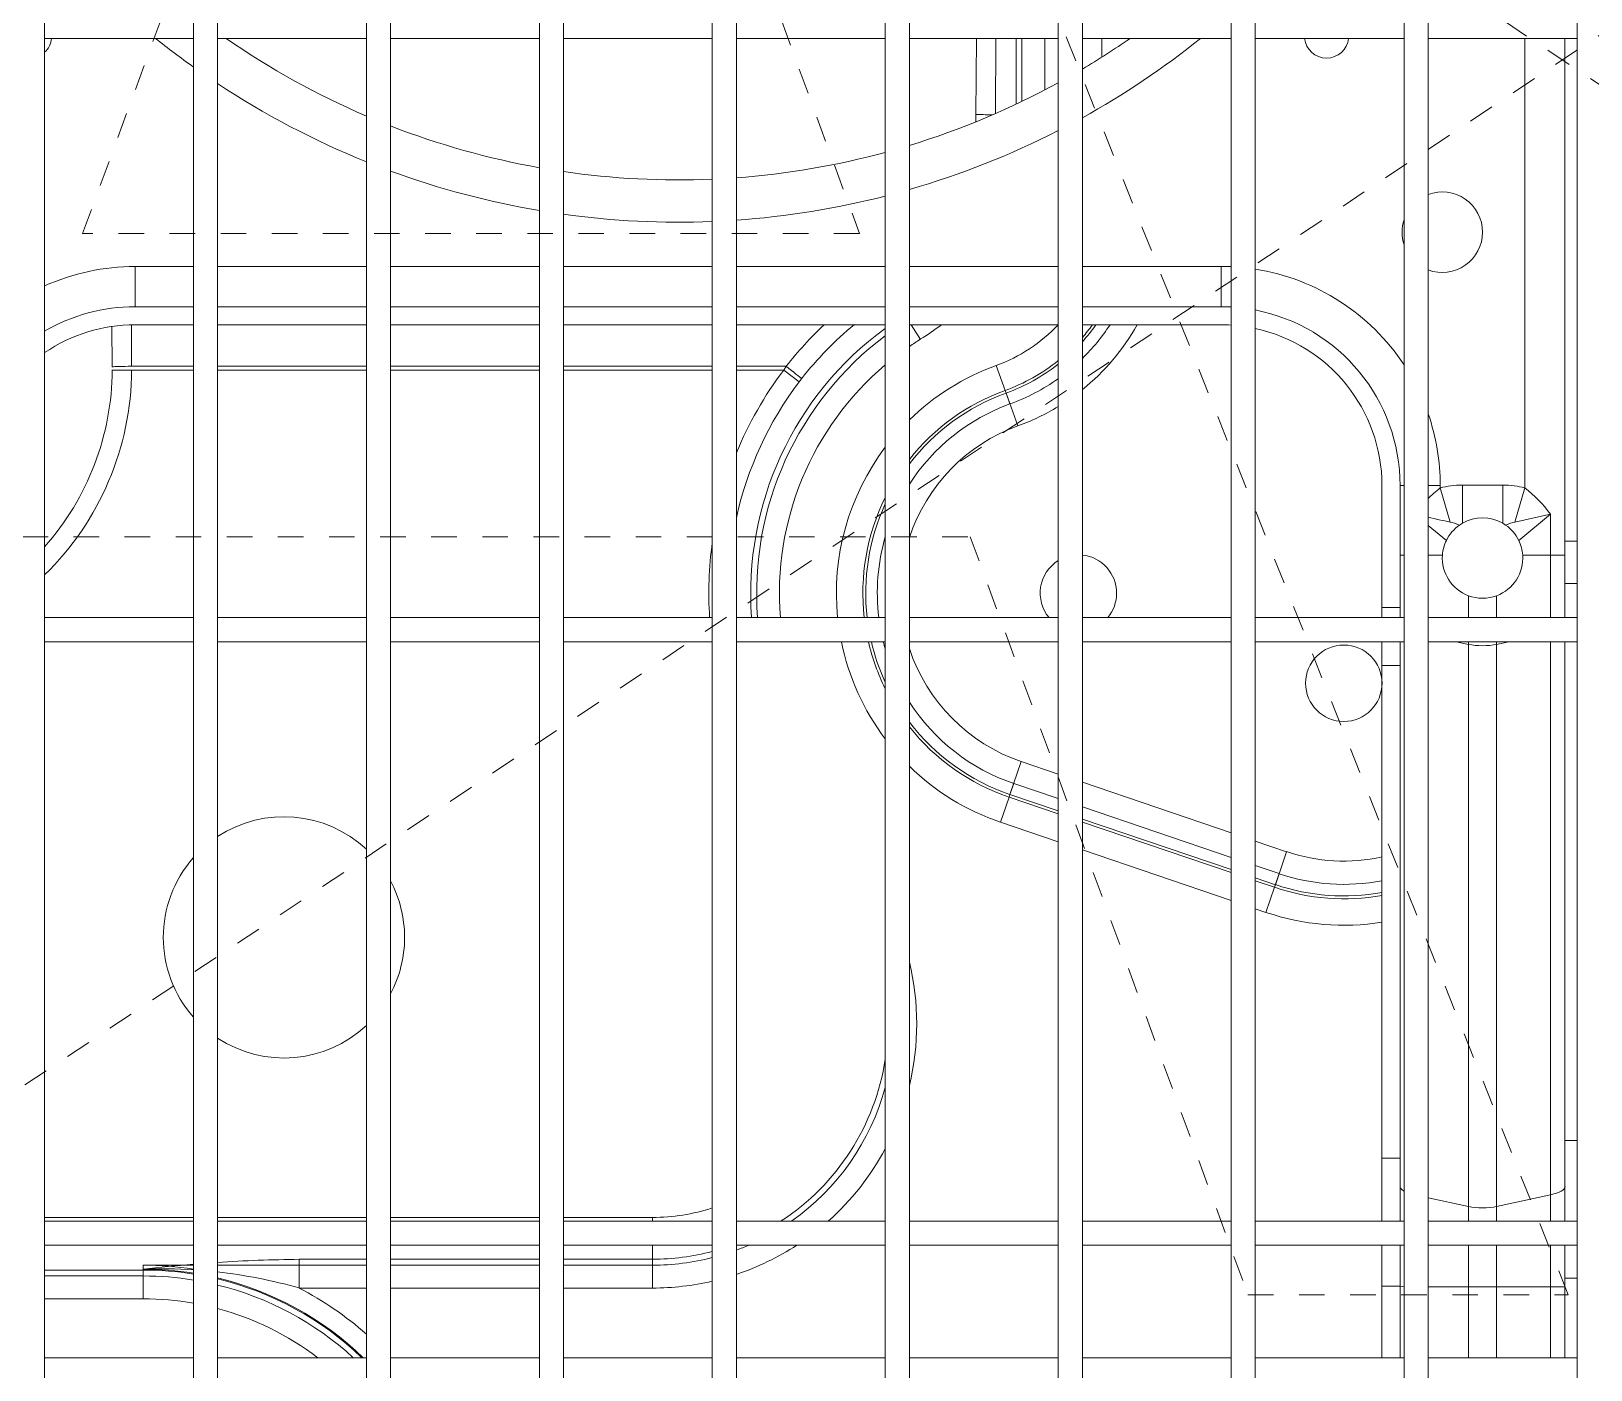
# Model space of a CAD drawing. Header units: millimetres. Extents: x 147619 to 200208, y -27981 to 8299.
# Drawn here: x 166369.7 to 166563.5, y -752.8 to -586.5 of the extents above; entities that cross this region are included whole.
import ezdxf

# ---------------------------------------------------------------- set-up
doc = ezdxf.new("R2010")
doc.units = ezdxf.units.MM
doc.linetypes.add('Dash', pattern=[6.35, 3.175, -3.175])
for name, color, linetype, lineweight in [('0-1', 7, 'Continuous', 5), ('G-IMPT', 7, 'Continuous', 5), ('M-EQPM', 7, 'Continuous', 5), ('M-EQPM-3', 7, 'Continuous', 80)]:
    doc.layers.add(name, color=color, linetype=linetype, lineweight=lineweight)
for name, color, linetype, lineweight, true_color in [('0-2', 7, 'Continuous', 5, 0x515151), ('G-IMPT-2', 7, 'Continuous', 5, 0x666666), ('M-EQPM-HDLN-1', 7, 'Dash', 5, 0x515151)]:
    doc.layers.add(name, color=color, linetype=linetype, lineweight=lineweight, true_color=true_color)

# ---------------------------------------------------------------- blocks, each defined once
blk = doc.blocks.new('TJ空调外机 - TJ空调外机1800_1200-1400100-10-003 三层空调通风平面图')
at = {"layer": 'M-EQPM-HDLN-1'}
for p, q in [((900, 600), (-900, -600)), ((-900, 600), (900, -600)), ((0.73, -153.43), (-119.57, 147.94)), ((-183.87, -21.58), (-154.37, 58.98)), ((-114.49, 52.51), (-87.34, -21.58)), ((-87.34, -21.58), (-183.87, -21.58)), ((-197.7, -59.25), (-73.58, -59.25)), ((-73.58, -59.25), (-39.07, -153.43)), ((-39.07, -153.43), (0.73, -153.43))]:
    blk.add_line(p, q, dxfattribs=at)
blk = doc.blocks.new('YXQH_AR_B9-20_rvt-1-10-003 三层空调通风平面图')
at = {"layer": '0-2'}
blk.add_blockref('TJ空调外机 - TJ空调外机1800_1200-1400100-10-003 三层空调通风平面图', (166560.01, -590.02), dxfattribs=at)
blk = doc.blocks.new('RUXYQ14BA - top_dwg-2991071-10-003 三层空调通风平面图')
at = {"layer": 'G-IMPT'}
for p, q in [((414.71, -150.44), (433.2, -150.44)), ((436.2, -150.44), (454.69, -150.44)), ((457.69, -150.44), (476.19, -150.44)), ((479.18, -150.44), (497.68, -150.44)), ((500.68, -150.44), (519.17, -150.44)), ((522.17, -150.44), (540.66, -150.44)), ((536.16, -150.44), (536.16, -158.28)), ((543.66, -150.44), (562.15, -150.44)), ((565.15, -150.44), (583.64, -150.44)), ((586.64, -150.44), (605.13, -150.44)), ((433.2, -183.78), (425.96, -183.78)), ((454.69, -183.78), (436.2, -183.78)), ((476.19, -183.78), (457.69, -183.78)), ((497.68, -183.78), (479.18, -183.78)), ((519.17, -183.78), (500.68, -183.78)), ((540.66, -183.78), (522.17, -183.78)), ((560.9, -183.78), (543.66, -183.78)), ((433.2, -186.03), (425.96, -186.03)), ((454.69, -186.03), (436.2, -186.03)), ((476.19, -186.03), (457.69, -186.03)), ((497.68, -186.03), (479.18, -186.03)), ((519.17, -186.03), (500.68, -186.03)), ((540.66, -186.03), (522.17, -186.03)), ((560.9, -186.03), (543.66, -186.03)), ((590.52, -210.92), (590.88, -210.69)), ((595.9, -210.69), (596.26, -210.92)), ((433.2, -222.42), (414.71, -222.42)), ((454.69, -222.42), (436.2, -222.42)), ((476.19, -222.42), (457.69, -222.42)), ((497.68, -222.42), (479.18, -222.42)), ((519.17, -222.42), (500.68, -222.42)), ((540.66, -222.42), (522.17, -222.42)), ((562.15, -222.42), (543.66, -222.42)), ((583.64, -222.42), (565.15, -222.42)), ((605.13, -222.42), (586.64, -222.42)), ((414.71, -225.41), (433.2, -225.41)), ((436.2, -225.41), (454.69, -225.41)), ((457.69, -225.41), (476.19, -225.41)), ((479.18, -225.41), (497.68, -225.41)), ((500.68, -225.41), (519.17, -225.41)), ((522.17, -225.41), (540.66, -225.41)), ((543.66, -225.41), (562.15, -225.41)), ((565.15, -225.41), (583.64, -225.41)), ((586.64, -225.41), (605.13, -225.41)), ((540.66, -244.91), (535.13, -243.03)), ((562.15, -252.21), (543.66, -245.93)), ((568.11, -254.23), (565.15, -253.23)), ((433.2, -297.39), (414.71, -297.39)), ((454.69, -297.39), (436.2, -297.39)), ((476.19, -297.39), (457.69, -297.39)), ((497.68, -297.39), (479.18, -297.39)), ((519.17, -297.39), (500.68, -297.39)), ((540.66, -297.39), (522.17, -297.39)), ((562.15, -297.39), (543.66, -297.39)), ((583.64, -297.39), (565.15, -297.39)), ((605.13, -297.39), (586.64, -297.39)), ((414.71, -300.38), (433.2, -300.38)), ((436.2, -300.38), (454.69, -300.38)), ((457.69, -300.38), (476.19, -300.38)), ((479.18, -300.38), (497.68, -300.38)), ((500.68, -300.38), (519.17, -300.38)), ((522.17, -300.38), (540.66, -300.38)), ((543.66, -300.38), (562.15, -300.38)), ((565.15, -300.38), (583.64, -300.38)), ((586.64, -300.38), (605.13, -300.38)), ((426.96, -304.22), (414.71, -304.22)), ((433.2, -302.88), (426.96, -302.88)), ((454.69, -302.88), (436.2, -302.88)), ((476.19, -302.88), (457.69, -302.88)), ((490.25, -302.88), (479.18, -302.88)), ((433.2, -314.38), (414.71, -314.38)), ((454.69, -314.38), (436.2, -314.38)), ((476.19, -314.38), (457.69, -314.38)), ((497.68, -314.38), (479.18, -314.38)), ((519.17, -314.38), (500.68, -314.38)), ((540.66, -314.38), (522.17, -314.38)), ((562.15, -314.38), (543.66, -314.38)), ((583.64, -314.38), (565.15, -314.38)), ((605.13, -314.38), (586.64, -314.38))]:
    blk.add_line(p, q, dxfattribs=at)
at = {"layer": 'G-IMPT', "flags": 128}
for points in [[(411.71, -361.36), (414.71, -361.36), (414.71, 213.41), (411.71, 213.41)], [(433.2, -361.36), (436.2, -361.36), (436.2, 213.41), (433.2, 213.41)], [(454.69, 213.41), (457.69, 213.41), (457.69, -361.36), (454.69, -361.36)], [(476.19, -361.36), (479.18, -361.36), (479.18, 213.41), (476.19, 213.41)], [(500.68, -361.36), (500.68, 213.41), (497.68, 213.41), (497.68, -361.36)], [(522.17, -361.36), (522.17, 213.41), (519.17, 213.41), (519.17, -361.36)], [(543.66, -361.36), (543.66, 213.41), (540.66, 213.41), (540.66, -361.36)], [(565.15, -361.36), (565.15, 213.41), (562.15, 213.41), (562.15, -361.36)], [(586.64, -361.36), (586.64, 213.41), (583.64, 213.41), (583.64, -361.36)], [(608.13, -361.36), (608.13, 213.41), (605.13, 213.41), (605.13, -361.36)]]:
    blk.add_lwpolyline(points, close=True, dxfattribs=at)
for points in [[(603.63, -222.42), (603.63, -218.18), (603.63, -212.91), (603.63, -150.44)], [(580.89, -206.02), (580.89, -221.16), (580.89, -222.42)], [(583.14, -206.02), (583.14, -221.16), (583.14, -222.42)], [(580.89, -225.41), (580.89, -228.38), (580.89, -289.59), (580.89, -297.39)], [(583.14, -225.41), (583.14, -228.38), (583.14, -289.59), (583.14, -297.39)], [(603.63, -297.39), (603.63, -287.37), (603.63, -225.41)], [(580.89, -300.38), (580.89, -305.48), (580.89, -314.38)], [(583.14, -300.38), (583.14, -305.48), (583.14, -314.38)], [(603.63, -300.38), (603.63, -304.48), (603.63, -314.38)]]:
    blk.add_lwpolyline(points, dxfattribs=at)
at = {"layer": 'G-IMPT'}
blk.add_circle((576.15, -230.57), 4.75, dxfattribs=at)
blk.add_circle((576.15, -230.57), 4.75, dxfattribs=at)
for centre, radius, start, end in [((412.85, -150.15), 2.75, 312.565, 353.8855), ((493.43, -69.57), 98.46, 235.2203, 246.8337), ((493.43, -69.57), 98.46, 300.674, 304.7797), ((574.01, -150.15), 2.75, 186.1145, 353.8855), ((493.43, -69.57), 98.46, 286.9704, 298.6655), ((493.43, -69.57), 98.46, 248.7189, 259.914), ((493.43, -69.57), 98.46, 274.221, 285.1544), ((493.43, -69.57), 98.46, 261.6818, 272.4729), ((588.39, -174.53), 5, 0, 110.4873), ((588.39, -174.53), 5, 161.8051, 198.1949), ((588.39, -174.53), 5, 249.5127, 0), ((425.96, -206.02), 22.24, 90, 120.3724), ((560.9, -206.02), 22.24, 86.7794, 90), ((425.96, -206.02), 19.99, 90, 124.2289), ((526.17, -172.37), 24.99, 314.427, 326.8653), ((560.9, -206.02), 19.99, 86.4167, 90), ((560.9, -206.02), 22.24, 360, 78.9882), ((543.17, -219.37), 39.98, 126.8822, 184.3724), ((560.9, -206.02), 19.99, 0, 77.7311), ((526.17, -172.37), 24.99, 289.8852, 305.4505), ((543.17, -219.37), 24.99, 109.8852, 147.169), ((593.39, -215.01), 5, 125.0171, 153.9883), ((593.39, -215.01), 5, 59.8738, 120.1262), ((593.39, -215.01), 5, 26.0117, 54.9829), ((543.17, -219.37), 24.99, 163.7959, 187.0065), ((593.39, -215.01), 5, 153.9883, 175.8419), ((593.39, -215.01), 5, 4.1581, 26.0117), ((543.17, -219.37), 4.75, 0, 84.0407), ((543.17, -219.37), 4.75, 0, 84.0407), ((593.39, -215.01), 5, 175.8419, 249.5077), ((593.39, -215.01), 5, 290.4923, 4.1581), ((543.17, -219.37), 4.75, 121.854, 219.9415), ((543.17, -219.37), 4.75, 121.854, 219.9415), ((543.17, -219.37), 4.75, 320.0585, 0), ((543.17, -219.37), 4.75, 320.0585, 0), ((593.39, -215.01), 5, 249.5077, 290.4923), ((543.17, -219.37), 24.99, 194.0035, 196.2041), ((543.17, -219.37), 24.99, 212.831, 251.2396), ((444.45, -262.15), 14.99, 46.8953, 123.367), ((444.45, -262.15), 14.99, 46.8953, 123.367), ((444.45, -262.15), 14.99, 138.5904, 221.4096), ((444.45, -262.15), 14.99, 138.5904, 221.4096), ((444.45, -262.15), 14.99, 0, 27.9529), ((444.45, -262.15), 14.99, 0, 27.9529), ((576.15, -230.57), 24.99, 251.2396, 280.9528), ((444.45, -262.15), 14.99, 332.0471, 0), ((444.45, -262.15), 14.99, 332.0471, 0), ((444.45, -262.15), 14.99, 236.633, 313.1047), ((444.45, -262.15), 14.99, 236.633, 313.1047), ((490.25, -272.89), 29.99, 305.2373, 344.6813), ((490.25, -272.89), 29.99, 270, 284.3476), ((490.25, -272.89), 29.99, 290.3531, 293.5417), ((426.96, -342.86), 39.98, 81.0107, 90), ((426.96, -342.86), 38.64, 80.6965, 90), ((426.96, -342.86), 38.64, 47.4859, 76.1569)]:
    blk.add_arc(centre, radius, start, end, dxfattribs=at)
at = {"layer": 'G-IMPT-2'}
for p, q in [((530.44, -159.91), (530.5, -150.44)), ((532.92, -150.44), (532.85, -159.8)), ((535.43, -158.63), (535.43, -150.44)), ((539, -150.44), (539, -156.85)), ((546.08, -152.78), (546.08, -150.44)), ((549.37, -150.44), (549.37, -150.6)), ((454.69, -178.78), (436.2, -178.78)), ((476.19, -178.78), (457.69, -178.78)), ((497.68, -178.78), (479.18, -178.78)), ((519.17, -178.78), (500.68, -178.78)), ((540.66, -178.78), (522.17, -178.78)), ((523.53, -187.84), (522.4, -186.03)), ((423.11, -191.25), (423.08, -186.23)), ((436.2, -191.19), (454.69, -191.19)), ((454.69, -191.66), (436.2, -191.66)), ((457.69, -191.19), (476.19, -191.19)), ((476.19, -191.66), (457.69, -191.66)), ((479.18, -191.19), (497.68, -191.19)), ((497.68, -191.66), (479.18, -191.66)), ((506.55, -191.66), (500.68, -191.66)), ((583.64, -206.02), (583.14, -206.02)), ((586.64, -210.96), (588.9, -212.82)), ((603.63, -212.91), (605.13, -212.91)), ((583.64, -214.65), (583.14, -214.65)), ((586.64, -214.65), (588.4, -214.65)), ((605.13, -218.18), (603.63, -218.18)), ((591.64, -222.42), (591.64, -219.7)), ((595.14, -222.42), (595.14, -219.7)), ((583.14, -221.16), (580.89, -221.16)), ((591.64, -295.58), (591.64, -225.74)), ((595.14, -225.74), (595.14, -225.41)), ((583.14, -228.38), (580.89, -228.38)), ((543.66, -242.88), (562.15, -249.16)), ((534.55, -244.72), (540.66, -246.8)), ((562.15, -253.73), (543.66, -247.45)), ((543.66, -247.82), (562.15, -254.1)), ((562.15, -257.57), (543.66, -251.29)), ((603.63, -287.37), (605.13, -287.37)), ((583.14, -289.59), (580.89, -289.59)), ((595.14, -295.58), (601.82, -294.13)), ((414.71, -296.94), (433.2, -296.94)), ((436.2, -296.94), (454.69, -296.94)), ((457.69, -296.94), (476.19, -296.94)), ((457.69, -302.15), (476.19, -302.15)), ((426.96, -304.22), (426.96, -302.88)), ((476.19, -305.72), (457.69, -305.72)), ((605.13, -304.48), (603.63, -304.48))]:
    blk.add_line(p, q, dxfattribs=at)
at = {"layer": 'G-IMPT-2', "flags": 128}
for points in [[(598.64, -150.44), (598.64, -206.31), (597.4, -210.55)], [(425.96, -183.78), (425.96, -178.78), (433.2, -178.78)], [(543.66, -178.78), (560.9, -178.78), (560.9, -183.78)], [(425.49, -186.03), (425.53, -191.19), (433.2, -191.19)], [(433.2, -191.66), (425.53, -191.66), (423.11, -191.65)], [(500.68, -191.19), (506.86, -191.19), (506.55, -191.66), (508.47, -193.12), (508.77, -192.73)], [(534.18, -194.51), (534.06, -194.18), (532.94, -191.09)], [(534.67, -195.87), (534.18, -194.51), (535.65, -198.58)], [(589.38, -210.55), (588.14, -206.31), (588.14, -206.02), (586.64, -206.02)], [(595.9, -210.69), (595.9, -205.95), (590.88, -205.95), (590.88, -210.69)], [(603.63, -214.65), (601.82, -214.65), (601.82, -209.57), (597.88, -212.82)], [(601.82, -222.42), (601.82, -214.65), (598.37, -214.65)], [(590.13, -225.41), (591.64, -225.74), (591.64, -225.41)], [(595.14, -297.39), (595.14, -295.58), (595.14, -225.74), (596.65, -225.41)], [(601.82, -297.39), (601.82, -294.13), (601.82, -225.41)], [(535.13, -243.03), (534.66, -244.4), (536.06, -240.3), (540.66, -241.86)], [(540.66, -246.43), (534.66, -244.4), (534.55, -244.72), (533.5, -247.84), (540.66, -250.27)], [(565.15, -254.75), (567.64, -255.6), (569.04, -251.5), (565.15, -250.18)], [(568.11, -254.23), (567.53, -255.92), (565.15, -255.12)], [(567.64, -255.6), (567.53, -255.92), (566.48, -259.04), (565.15, -258.59)], [(586.64, -294.49), (591.64, -295.58), (591.64, -297.39)], [(479.18, -296.94), (490.25, -296.94), (490.25, -297.39)], [(454.69, -305.72), (446.34, -305.72), (446.34, -302.15), (454.69, -302.15)], [(490.25, -302.88), (490.25, -300.38), (490.25, -302.15), (479.18, -302.15)], [(490.25, -302.15), (490.25, -305.72), (479.18, -305.72)], [(586.64, -305.55), (591.64, -305.55), (591.64, -300.38)], [(591.64, -314.38), (591.64, -305.55), (595.14, -305.55), (595.14, -300.38)], [(603.63, -305.55), (601.82, -305.55), (601.82, -300.38)], [(414.71, -303.48), (426.96, -303.48), (426.96, -303.38), (426.96, -307.06), (414.71, -307.06)], [(583.64, -305.55), (583.14, -305.48), (580.89, -305.48)], [(595.14, -314.38), (595.14, -305.55), (601.82, -305.55), (601.82, -314.38)]]:
    blk.add_lwpolyline(points, dxfattribs=at)
at = {"layer": 'G-IMPT-2'}
for centre, radius, start, end in [((493.43, -69.57), 103.71, 231.2412, 234.4986), ((493.43, -69.57), 103.71, 298.9691, 308.7588), ((493.43, -69.57), 103.71, 236.5089, 248.0687), ((506.17, -159.75), 24.27, 357.4566, 359.613), ((493.43, -69.57), 103.71, 286.0877, 297.0921), ((493.43, -69.57), 103.71, 249.8439, 260.4293), ((493.43, -69.57), 103.71, 274.0071, 284.3706), ((493.43, -69.57), 103.71, 262.1055, 272.3477), ((425.96, -206.02), 27.24, 90, 114.3836), ((560.9, -206.02), 27.24, 87.3708, 90), ((560.9, -206.02), 27.24, 33.3985, 81.0273), ((543.17, -219.61), 46.11, 133.2439, 141.9381), ((543.17, -219.68), 43.7, 129.56, 141.9213), ((506.17, -159.97), 32.83, 301.9156, 307.4674), ((526.17, -172.37), 19.91, 289.8852, 316.7137), ((526.17, -172.37), 23.2, 318.9362, 323.931), ((526.17, -172.37), 27.88, 308.8687, 330.6577), ((526.17, -172.37), 23.55, 317.9783, 324.5423), ((543.17, -219.37), 40.72, 126.1105, 184.2933), ((543.17, -219.37), 37.15, 121.9156, 124.4227), ((389.61, -191.42), 33.51, 318.5202, 359.6222), ((389.61, -191.42), 35.92, 314.3346, 359.6222), ((543.17, -219.37), 45.92, 142.8895, 157.7164), ((543.17, -219.37), 37.15, 130.2425, 184.7071), ((543.17, -219.37), 30.07, 109.8852, 134.2948), ((526.17, -172.37), 23.2, 289.8852, 308.662), ((526.17, -172.37), 23.55, 289.8852, 307.991), ((543.17, -219.37), 43.51, 142.8895, 167.5963), ((543.17, -219.37), 26.78, 109.8852, 141.6409), ((543.17, -219.37), 26.43, 109.8852, 142.5994), ((526.17, -172.37), 27.88, 289.8852, 301.3296), ((560.9, -206.02), 27.24, 360, 19.0991), ((543.17, -219.37), 22.1, 109.8852, 161.799), ((543.17, -219.37), 30.07, 142.9473, 185.8185), ((596.88, -218.01), 14.61, 126.7634, 134.6389), ((589.89, -218.01), 14.61, 35.2865, 53.2366), ((543.17, -219.37), 26.78, 153.6526, 186.5362), ((543.17, -219.37), 26.43, 155.2111, 186.6223), ((642.55, 39.7), 255.84, 257.3763, 258.005), ((544.23, 39.7), 255.84, 281.995, 283.0085), ((543.17, -219.37), 45.92, 172.1479, 183.8063), ((543.17, -219.37), 30.07, 191.6019, 217.0527), ((543.17, -219.37), 26.78, 193.0508, 206.3474), ((543.17, -219.37), 26.43, 193.2248, 204.7889), ((543.17, -219.37), 22.1, 198.201, 251.2396), ((543.17, -219.37), 26.43, 217.4006, 251.2396), ((543.17, -219.37), 26.78, 218.3591, 251.2396), ((543.17, -219.37), 30.07, 225.7052, 251.2396), ((576.15, -230.57), 22.1, 251.2396, 282.404), ((576.15, -230.57), 26.43, 251.2396, 280.3482), ((576.15, -230.57), 26.78, 251.2396, 280.2129), ((576.15, -230.57), 30.07, 251.2396, 279.0855), ((490.25, -272.89), 32.83, 346.5178, 13.4822), ((490.25, -272.89), 29.25, 303.1462, 351.3739), ((490.25, -272.89), 32.83, 311.7415, 331.7739), ((490.25, -272.89), 24.05, 270, 287.9961), ((448.32, -486.66), 184.52, 90.6148, 93.7711), ((490.25, -272.89), 29.25, 270, 284.7159), ((490.25, -272.89), 32.83, 288.526, 303.1219), ((448.32, -486.66), 184.52, 94.7088, 96.65), ((429.21, -366.12), 62.79, 86.3548, 92.0604), ((426.96, -342.86), 39.49, 80.8968, 90), ((426.96, -342.86), 39.38, 80.8715, 90), ((429.21, -366.12), 62.79, 74.1663, 83.6424), ((426.96, -342.86), 39.49, 46.1683, 76.4581), ((426.96, -342.86), 39.38, 46.3328, 76.4201), ((426.96, -342.86), 41.9, 48.5473, 62.4376), ((490.25, -272.89), 32.83, 270, 283.0841), ((426.96, -342.86), 35.81, 79.9517, 90), ((426.96, -342.86), 35.81, 52.7056, 75.0351)]:
    blk.add_arc(centre, radius, start, end, dxfattribs=at)
for centre, major_axis, ratio, start_param, end_param in [((530.44, -159.97), (-2.5, 0.02), 0.025203, 3.744602, 4.712559), ((425.53, -191.25), (2.5, 0.02), 0.025203, 1.570626, 2.879708), ((506.86, -191.25), (-1.97, 1.54), 0.019846, 3.403445, 4.727928), ((599.44, -220.08), (-14.36, 11.85), 0.536964, 5.706357, 5.933046), ((587.33, -220.08), (14.36, 11.85), 0.536964, 0.350139, 0.576828), ((599.44, -220.08), (-11.36, 9.37), 0.186691, 5.754599, 5.933046), ((587.33, -220.08), (11.36, 9.37), 0.186691, 0.350139, 0.528586), ((593.39, -225.18), (2.75, 0), 0.263393, 4.022422, 5.402356), ((588.14, -293.11), (5, 0), 0.263393, 3.141593, 3.592619), ((598.64, -293.11), (5, 0), 0.263393, 5.402356, 6.283185), ((593.39, -295.02), (2.75, 0), 0.263393, 4.022422, 5.402356)]:
    blk.add_ellipse(centre, major_axis=major_axis, ratio=ratio, start_param=start_param, end_param=end_param, dxfattribs=at)
blk = doc.blocks.new('RUXYQ14BA - top_dwg-V221-10-003 三层空调通风平面图')
at = {"layer": 'G-IMPT'}
for p, q in [((414.71, -150.44), (433.2, -150.44)), ((436.2, -150.44), (454.69, -150.44)), ((457.69, -150.44), (476.19, -150.44)), ((479.18, -150.44), (497.68, -150.44)), ((500.68, -150.44), (519.17, -150.44)), ((522.17, -150.44), (540.66, -150.44)), ((536.16, -150.44), (536.16, -158.28)), ((543.66, -150.44), (562.15, -150.44)), ((565.15, -150.44), (583.64, -150.44)), ((586.64, -150.44), (605.13, -150.44)), ((433.2, -183.78), (425.96, -183.78)), ((454.69, -183.78), (436.2, -183.78)), ((476.19, -183.78), (457.69, -183.78)), ((497.68, -183.78), (479.18, -183.78)), ((519.17, -183.78), (500.68, -183.78)), ((540.66, -183.78), (522.17, -183.78)), ((560.9, -183.78), (543.66, -183.78)), ((433.2, -186.03), (425.96, -186.03)), ((454.69, -186.03), (436.2, -186.03)), ((476.19, -186.03), (457.69, -186.03)), ((497.68, -186.03), (479.18, -186.03)), ((519.17, -186.03), (500.68, -186.03)), ((540.66, -186.03), (522.17, -186.03)), ((560.9, -186.03), (543.66, -186.03)), ((590.52, -210.92), (590.88, -210.69)), ((595.9, -210.69), (596.26, -210.92)), ((433.2, -222.42), (414.71, -222.42)), ((454.69, -222.42), (436.2, -222.42)), ((476.19, -222.42), (457.69, -222.42)), ((497.68, -222.42), (479.18, -222.42)), ((519.17, -222.42), (500.68, -222.42)), ((540.66, -222.42), (522.17, -222.42)), ((562.15, -222.42), (543.66, -222.42)), ((583.64, -222.42), (565.15, -222.42)), ((605.13, -222.42), (586.64, -222.42)), ((414.71, -225.41), (433.2, -225.41)), ((436.2, -225.41), (454.69, -225.41)), ((457.69, -225.41), (476.19, -225.41)), ((479.18, -225.41), (497.68, -225.41)), ((500.68, -225.41), (519.17, -225.41)), ((522.17, -225.41), (540.66, -225.41)), ((543.66, -225.41), (562.15, -225.41)), ((565.15, -225.41), (583.64, -225.41)), ((586.64, -225.41), (605.13, -225.41)), ((540.66, -244.91), (535.13, -243.03)), ((562.15, -252.21), (543.66, -245.93)), ((568.11, -254.23), (565.15, -253.23)), ((433.2, -297.39), (414.71, -297.39)), ((454.69, -297.39), (436.2, -297.39)), ((476.19, -297.39), (457.69, -297.39)), ((497.68, -297.39), (479.18, -297.39)), ((519.17, -297.39), (500.68, -297.39)), ((540.66, -297.39), (522.17, -297.39)), ((562.15, -297.39), (543.66, -297.39)), ((583.64, -297.39), (565.15, -297.39)), ((605.13, -297.39), (586.64, -297.39)), ((414.71, -300.38), (433.2, -300.38)), ((436.2, -300.38), (454.69, -300.38)), ((457.69, -300.38), (476.19, -300.38)), ((479.18, -300.38), (497.68, -300.38)), ((500.68, -300.38), (519.17, -300.38)), ((522.17, -300.38), (540.66, -300.38)), ((543.66, -300.38), (562.15, -300.38)), ((565.15, -300.38), (583.64, -300.38)), ((586.64, -300.38), (605.13, -300.38)), ((426.96, -304.22), (414.71, -304.22)), ((433.2, -302.88), (426.96, -302.88)), ((454.69, -302.88), (436.2, -302.88)), ((476.19, -302.88), (457.69, -302.88)), ((490.25, -302.88), (479.18, -302.88)), ((433.2, -314.38), (414.71, -314.38)), ((454.69, -314.38), (436.2, -314.38)), ((476.19, -314.38), (457.69, -314.38)), ((497.68, -314.38), (479.18, -314.38)), ((519.17, -314.38), (500.68, -314.38)), ((540.66, -314.38), (522.17, -314.38)), ((562.15, -314.38), (543.66, -314.38)), ((583.64, -314.38), (565.15, -314.38)), ((605.13, -314.38), (586.64, -314.38))]:
    blk.add_line(p, q, dxfattribs=at)
at = {"layer": 'G-IMPT', "flags": 128}
for points in [[(411.71, -361.36), (414.71, -361.36), (414.71, 213.41), (411.71, 213.41)], [(433.2, -361.36), (436.2, -361.36), (436.2, 213.41), (433.2, 213.41)], [(454.69, 213.41), (457.69, 213.41), (457.69, -361.36), (454.69, -361.36)], [(476.19, -361.36), (479.18, -361.36), (479.18, 213.41), (476.19, 213.41)], [(500.68, -361.36), (500.68, 213.41), (497.68, 213.41), (497.68, -361.36)], [(522.17, -361.36), (522.17, 213.41), (519.17, 213.41), (519.17, -361.36)], [(543.66, -361.36), (543.66, 213.41), (540.66, 213.41), (540.66, -361.36)], [(565.15, -361.36), (565.15, 213.41), (562.15, 213.41), (562.15, -361.36)], [(586.64, -361.36), (586.64, 213.41), (583.64, 213.41), (583.64, -361.36)], [(608.13, -361.36), (608.13, 213.41), (605.13, 213.41), (605.13, -361.36)]]:
    blk.add_lwpolyline(points, close=True, dxfattribs=at)
for points in [[(603.63, -222.42), (603.63, -218.18), (603.63, -212.91), (603.63, -150.44)], [(580.89, -206.02), (580.89, -221.16), (580.89, -222.42)], [(583.14, -206.02), (583.14, -221.16), (583.14, -222.42)], [(580.89, -225.41), (580.89, -228.38), (580.89, -289.59), (580.89, -297.39)], [(583.14, -225.41), (583.14, -228.38), (583.14, -289.59), (583.14, -297.39)], [(603.63, -297.39), (603.63, -287.37), (603.63, -225.41)], [(580.89, -300.38), (580.89, -305.48), (580.89, -314.38)], [(583.14, -300.38), (583.14, -305.48), (583.14, -314.38)], [(603.63, -300.38), (603.63, -304.48), (603.63, -314.38)]]:
    blk.add_lwpolyline(points, dxfattribs=at)
at = {"layer": 'G-IMPT'}
blk.add_circle((576.15, -230.57), 4.75, dxfattribs=at)
blk.add_circle((576.15, -230.57), 4.75, dxfattribs=at)
for centre, radius, start, end in [((412.85, -150.15), 2.75, 312.565, 353.8855), ((493.43, -69.57), 98.46, 235.2203, 246.8337), ((493.43, -69.57), 98.46, 300.674, 304.7797), ((574.01, -150.15), 2.75, 186.1145, 353.8855), ((493.43, -69.57), 98.46, 286.9704, 298.6655), ((493.43, -69.57), 98.46, 248.7189, 259.914), ((493.43, -69.57), 98.46, 274.221, 285.1544), ((493.43, -69.57), 98.46, 261.6818, 272.4729), ((588.39, -174.53), 5, 0, 110.4873), ((588.39, -174.53), 5, 161.8051, 198.1949), ((588.39, -174.53), 5, 249.5127, 0), ((425.96, -206.02), 22.24, 90, 120.3724), ((560.9, -206.02), 22.24, 86.7794, 90), ((425.96, -206.02), 19.99, 90, 124.2289), ((526.17, -172.37), 24.99, 314.427, 326.8653), ((560.9, -206.02), 19.99, 86.4167, 90), ((560.9, -206.02), 22.24, 360, 78.9882), ((543.17, -219.37), 39.98, 126.8822, 184.3724), ((560.9, -206.02), 19.99, 0, 77.7311), ((526.17, -172.37), 24.99, 289.8852, 305.4505), ((543.17, -219.37), 24.99, 109.8852, 147.169), ((593.39, -215.01), 5, 125.0171, 153.9883), ((593.39, -215.01), 5, 59.8738, 120.1262), ((593.39, -215.01), 5, 26.0117, 54.9829), ((543.17, -219.37), 24.99, 163.7959, 187.0065), ((593.39, -215.01), 5, 153.9883, 175.8419), ((593.39, -215.01), 5, 4.1581, 26.0117), ((543.17, -219.37), 4.75, 0, 84.0407), ((543.17, -219.37), 4.75, 0, 84.0407), ((593.39, -215.01), 5, 175.8419, 249.5077), ((593.39, -215.01), 5, 290.4923, 4.1581), ((543.17, -219.37), 4.75, 121.854, 219.9415), ((543.17, -219.37), 4.75, 121.854, 219.9415), ((543.17, -219.37), 4.75, 320.0585, 0), ((543.17, -219.37), 4.75, 320.0585, 0), ((593.39, -215.01), 5, 249.5077, 290.4923), ((543.17, -219.37), 24.99, 194.0035, 196.2041), ((543.17, -219.37), 24.99, 212.831, 251.2396), ((444.45, -262.15), 14.99, 46.8953, 123.367), ((444.45, -262.15), 14.99, 46.8953, 123.367), ((444.45, -262.15), 14.99, 138.5904, 221.4096), ((444.45, -262.15), 14.99, 138.5904, 221.4096), ((444.45, -262.15), 14.99, 0, 27.9529), ((444.45, -262.15), 14.99, 0, 27.9529), ((576.15, -230.57), 24.99, 251.2396, 280.9528), ((444.45, -262.15), 14.99, 332.0471, 0), ((444.45, -262.15), 14.99, 332.0471, 0), ((444.45, -262.15), 14.99, 236.633, 313.1047), ((444.45, -262.15), 14.99, 236.633, 313.1047), ((490.25, -272.89), 29.99, 305.2373, 344.6813), ((490.25, -272.89), 29.99, 270, 284.3476), ((490.25, -272.89), 29.99, 290.3531, 293.5417), ((426.96, -342.86), 39.98, 81.0107, 90), ((426.96, -342.86), 38.64, 80.6965, 90), ((426.96, -342.86), 38.64, 47.4859, 76.1569)]:
    blk.add_arc(centre, radius, start, end, dxfattribs=at)
at = {"layer": 'G-IMPT-2'}
for p, q in [((530.44, -159.91), (530.5, -150.44)), ((532.92, -150.44), (532.85, -159.8)), ((535.43, -158.63), (535.43, -150.44)), ((539, -150.44), (539, -156.85)), ((546.08, -152.78), (546.08, -150.44)), ((549.37, -150.44), (549.37, -150.6)), ((454.69, -178.78), (436.2, -178.78)), ((476.19, -178.78), (457.69, -178.78)), ((497.68, -178.78), (479.18, -178.78)), ((519.17, -178.78), (500.68, -178.78)), ((540.66, -178.78), (522.17, -178.78)), ((523.53, -187.84), (522.4, -186.03)), ((423.11, -191.25), (423.08, -186.23)), ((436.2, -191.19), (454.69, -191.19)), ((454.69, -191.66), (436.2, -191.66)), ((457.69, -191.19), (476.19, -191.19)), ((476.19, -191.66), (457.69, -191.66)), ((479.18, -191.19), (497.68, -191.19)), ((497.68, -191.66), (479.18, -191.66)), ((506.55, -191.66), (500.68, -191.66)), ((583.64, -206.02), (583.14, -206.02)), ((586.64, -210.96), (588.9, -212.82)), ((603.63, -212.91), (605.13, -212.91)), ((583.64, -214.65), (583.14, -214.65)), ((586.64, -214.65), (588.4, -214.65)), ((605.13, -218.18), (603.63, -218.18)), ((591.64, -222.42), (591.64, -219.7)), ((595.14, -222.42), (595.14, -219.7)), ((583.14, -221.16), (580.89, -221.16)), ((591.64, -295.58), (591.64, -225.74)), ((595.14, -225.74), (595.14, -225.41)), ((583.14, -228.38), (580.89, -228.38)), ((543.66, -242.88), (562.15, -249.16)), ((534.55, -244.72), (540.66, -246.8)), ((562.15, -253.73), (543.66, -247.45)), ((543.66, -247.82), (562.15, -254.1)), ((562.15, -257.57), (543.66, -251.29)), ((603.63, -287.37), (605.13, -287.37)), ((583.14, -289.59), (580.89, -289.59)), ((595.14, -295.58), (601.82, -294.13)), ((414.71, -296.94), (433.2, -296.94)), ((436.2, -296.94), (454.69, -296.94)), ((457.69, -296.94), (476.19, -296.94)), ((457.69, -302.15), (476.19, -302.15)), ((426.96, -304.22), (426.96, -302.88)), ((476.19, -305.72), (457.69, -305.72)), ((605.13, -304.48), (603.63, -304.48))]:
    blk.add_line(p, q, dxfattribs=at)
at = {"layer": 'G-IMPT-2', "flags": 128}
for points in [[(598.64, -150.44), (598.64, -206.31), (597.4, -210.55)], [(425.96, -183.78), (425.96, -178.78), (433.2, -178.78)], [(543.66, -178.78), (560.9, -178.78), (560.9, -183.78)], [(425.49, -186.03), (425.53, -191.19), (433.2, -191.19)], [(433.2, -191.66), (425.53, -191.66), (423.11, -191.65)], [(500.68, -191.19), (506.86, -191.19), (506.55, -191.66), (508.47, -193.12), (508.77, -192.73)], [(534.18, -194.51), (534.06, -194.18), (532.94, -191.09)], [(534.67, -195.87), (534.18, -194.51), (535.65, -198.58)], [(589.38, -210.55), (588.14, -206.31), (588.14, -206.02), (586.64, -206.02)], [(595.9, -210.69), (595.9, -205.95), (590.88, -205.95), (590.88, -210.69)], [(603.63, -214.65), (601.82, -214.65), (601.82, -209.57), (597.88, -212.82)], [(601.82, -222.42), (601.82, -214.65), (598.37, -214.65)], [(590.13, -225.41), (591.64, -225.74), (591.64, -225.41)], [(595.14, -297.39), (595.14, -295.58), (595.14, -225.74), (596.65, -225.41)], [(601.82, -297.39), (601.82, -294.13), (601.82, -225.41)], [(535.13, -243.03), (534.66, -244.4), (536.06, -240.3), (540.66, -241.86)], [(540.66, -246.43), (534.66, -244.4), (534.55, -244.72), (533.5, -247.84), (540.66, -250.27)], [(565.15, -254.75), (567.64, -255.6), (569.04, -251.5), (565.15, -250.18)], [(568.11, -254.23), (567.53, -255.92), (565.15, -255.12)], [(567.64, -255.6), (567.53, -255.92), (566.48, -259.04), (565.15, -258.59)], [(586.64, -294.49), (591.64, -295.58), (591.64, -297.39)], [(479.18, -296.94), (490.25, -296.94), (490.25, -297.39)], [(454.69, -305.72), (446.34, -305.72), (446.34, -302.15), (454.69, -302.15)], [(490.25, -302.88), (490.25, -300.38), (490.25, -302.15), (479.18, -302.15)], [(490.25, -302.15), (490.25, -305.72), (479.18, -305.72)], [(586.64, -305.55), (591.64, -305.55), (591.64, -300.38)], [(591.64, -314.38), (591.64, -305.55), (595.14, -305.55), (595.14, -300.38)], [(603.63, -305.55), (601.82, -305.55), (601.82, -300.38)], [(414.71, -303.48), (426.96, -303.48), (426.96, -303.38), (426.96, -307.06), (414.71, -307.06)], [(583.64, -305.55), (583.14, -305.48), (580.89, -305.48)], [(595.14, -314.38), (595.14, -305.55), (601.82, -305.55), (601.82, -314.38)]]:
    blk.add_lwpolyline(points, dxfattribs=at)
at = {"layer": 'G-IMPT-2'}
for centre, radius, start, end in [((493.43, -69.57), 103.71, 231.2412, 234.4986), ((493.43, -69.57), 103.71, 298.9691, 308.7588), ((493.43, -69.57), 103.71, 236.5089, 248.0687), ((506.17, -159.75), 24.27, 357.4566, 359.613), ((493.43, -69.57), 103.71, 286.0877, 297.0921), ((493.43, -69.57), 103.71, 249.8439, 260.4293), ((493.43, -69.57), 103.71, 274.0071, 284.3706), ((493.43, -69.57), 103.71, 262.1055, 272.3477), ((425.96, -206.02), 27.24, 90, 114.3836), ((560.9, -206.02), 27.24, 87.3708, 90), ((560.9, -206.02), 27.24, 33.3985, 81.0273), ((543.17, -219.61), 46.11, 133.2439, 141.9381), ((543.17, -219.68), 43.7, 129.56, 141.9213), ((506.17, -159.97), 32.83, 301.9156, 307.4674), ((526.17, -172.37), 19.91, 289.8852, 316.7137), ((526.17, -172.37), 23.2, 318.9362, 323.931), ((526.17, -172.37), 27.88, 308.8687, 330.6577), ((526.17, -172.37), 23.55, 317.9783, 324.5423), ((543.17, -219.37), 40.72, 126.1105, 184.2933), ((543.17, -219.37), 37.15, 121.9156, 124.4227), ((389.61, -191.42), 33.51, 318.5202, 359.6222), ((389.61, -191.42), 35.92, 314.3346, 359.6222), ((543.17, -219.37), 45.92, 142.8895, 157.7164), ((543.17, -219.37), 37.15, 130.2425, 184.7071), ((543.17, -219.37), 30.07, 109.8852, 134.2948), ((526.17, -172.37), 23.2, 289.8852, 308.662), ((526.17, -172.37), 23.55, 289.8852, 307.991), ((543.17, -219.37), 43.51, 142.8895, 167.5963), ((543.17, -219.37), 26.78, 109.8852, 141.6409), ((543.17, -219.37), 26.43, 109.8852, 142.5994), ((526.17, -172.37), 27.88, 289.8852, 301.3296), ((560.9, -206.02), 27.24, 360, 19.0991), ((543.17, -219.37), 22.1, 109.8852, 161.799), ((543.17, -219.37), 30.07, 142.9473, 185.8185), ((596.88, -218.01), 14.61, 126.7634, 134.6389), ((589.89, -218.01), 14.61, 35.2865, 53.2366), ((543.17, -219.37), 26.78, 153.6526, 186.5362), ((543.17, -219.37), 26.43, 155.2111, 186.6223), ((642.55, 39.7), 255.84, 257.3763, 258.005), ((544.23, 39.7), 255.84, 281.995, 283.0085), ((543.17, -219.37), 45.92, 172.1479, 183.8063), ((543.17, -219.37), 30.07, 191.6019, 217.0527), ((543.17, -219.37), 26.78, 193.0508, 206.3474), ((543.17, -219.37), 26.43, 193.2248, 204.7889), ((543.17, -219.37), 22.1, 198.201, 251.2396), ((543.17, -219.37), 26.43, 217.4006, 251.2396), ((543.17, -219.37), 26.78, 218.3591, 251.2396), ((543.17, -219.37), 30.07, 225.7052, 251.2396), ((576.15, -230.57), 22.1, 251.2396, 282.404), ((576.15, -230.57), 26.43, 251.2396, 280.3482), ((576.15, -230.57), 26.78, 251.2396, 280.2129), ((576.15, -230.57), 30.07, 251.2396, 279.0855), ((490.25, -272.89), 32.83, 346.5178, 13.4822), ((490.25, -272.89), 29.25, 303.1462, 351.3739), ((490.25, -272.89), 32.83, 311.7415, 331.7739), ((490.25, -272.89), 24.05, 270, 287.9961), ((448.32, -486.66), 184.52, 90.6148, 93.7711), ((490.25, -272.89), 29.25, 270, 284.7159), ((490.25, -272.89), 32.83, 288.526, 303.1219), ((448.32, -486.66), 184.52, 94.7088, 96.65), ((429.21, -366.12), 62.79, 86.3548, 92.0604), ((426.96, -342.86), 39.49, 80.8968, 90), ((426.96, -342.86), 39.38, 80.8715, 90), ((429.21, -366.12), 62.79, 74.1663, 83.6424), ((426.96, -342.86), 39.49, 46.1683, 76.4581), ((426.96, -342.86), 39.38, 46.3328, 76.4201), ((426.96, -342.86), 41.9, 48.5473, 62.4376), ((490.25, -272.89), 32.83, 270, 283.0841), ((426.96, -342.86), 35.81, 79.9517, 90), ((426.96, -342.86), 35.81, 52.7056, 75.0351)]:
    blk.add_arc(centre, radius, start, end, dxfattribs=at)
for centre, major_axis, ratio, start_param, end_param in [((530.44, -159.97), (-2.5, 0.02), 0.025203, 3.744602, 4.712559), ((425.53, -191.25), (2.5, 0.02), 0.025203, 1.570626, 2.879708), ((506.86, -191.25), (-1.97, 1.54), 0.019846, 3.403445, 4.727928), ((599.44, -220.08), (-14.36, 11.85), 0.536964, 5.706357, 5.933046), ((587.33, -220.08), (14.36, 11.85), 0.536964, 0.350139, 0.576828), ((599.44, -220.08), (-11.36, 9.37), 0.186691, 5.754599, 5.933046), ((587.33, -220.08), (11.36, 9.37), 0.186691, 0.350139, 0.528586), ((593.39, -225.18), (2.75, 0), 0.263393, 4.022422, 5.402356), ((588.14, -293.11), (5, 0), 0.263393, 3.141593, 3.592619), ((598.64, -293.11), (5, 0), 0.263393, 5.402356, 6.283185), ((593.39, -295.02), (2.75, 0), 0.263393, 4.022422, 5.402356)]:
    blk.add_ellipse(centre, major_axis=major_axis, ratio=ratio, start_param=start_param, end_param=end_param, dxfattribs=at)
blk = doc.blocks.new('RUXYQ14BA - RUXYQ14BA-2991177-10-003 三层空调通风平面图')
at = {"layer": 'M-EQPM'}
for p, q in [((-378.6, 151.74), (-378.6, 726.51)), ((-360.11, 726.51), (-360.11, 151.74)), ((-357.11, 151.74), (-357.11, 726.51)), ((-338.61, 726.51), (-338.61, 151.74)), ((-335.62, 151.74), (-335.62, 726.51)), ((-317.12, 726.51), (-317.12, 151.74)), ((-314.12, 151.74), (-314.12, 726.51)), ((-295.63, 726.51), (-295.63, 151.74)), ((-292.63, 151.74), (-292.63, 726.51)), ((-274.14, 726.51), (-274.14, 151.74)), ((-271.14, 151.74), (-271.14, 726.51)), ((-252.65, 726.51), (-252.65, 151.74)), ((-249.65, 151.74), (-249.65, 726.51)), ((-231.16, 726.51), (-231.16, 151.74)), ((-228.16, 151.74), (-228.16, 726.51)), ((-209.67, 726.51), (-209.67, 151.74)), ((-206.67, 151.74), (-206.67, 726.51)), ((-188.17, 726.51), (-188.17, 151.74)), ((-378.6, 362.65), (-360.11, 362.65)), ((-357.11, 362.65), (-338.61, 362.65)), ((-335.62, 362.65), (-317.12, 362.65)), ((-314.12, 362.65), (-295.63, 362.65)), ((-292.63, 362.65), (-274.14, 362.65)), ((-271.14, 362.65), (-252.65, 362.65)), ((-249.65, 362.65), (-231.16, 362.65)), ((-228.16, 362.65), (-209.67, 362.65)), ((-206.67, 362.65), (-188.17, 362.65)), ((-360.11, 290.68), (-378.6, 290.68)), ((-338.61, 290.68), (-357.11, 290.68)), ((-317.12, 290.68), (-335.62, 290.68)), ((-295.63, 290.68), (-314.12, 290.68)), ((-274.14, 290.68), (-292.63, 290.68)), ((-252.65, 290.68), (-271.14, 290.68)), ((-231.16, 290.68), (-249.65, 290.68)), ((-209.67, 290.68), (-228.16, 290.68)), ((-188.17, 290.68), (-206.67, 290.68)), ((-378.6, 287.68), (-360.11, 287.68)), ((-357.11, 287.68), (-338.61, 287.68)), ((-335.62, 287.68), (-317.12, 287.68)), ((-314.12, 287.68), (-295.63, 287.68)), ((-292.63, 287.68), (-274.14, 287.68)), ((-271.14, 287.68), (-252.65, 287.68)), ((-249.65, 287.68), (-231.16, 287.68)), ((-228.16, 287.68), (-209.67, 287.68)), ((-206.67, 287.68), (-188.17, 287.68)), ((-360.11, 215.71), (-378.6, 215.71)), ((-338.61, 215.71), (-357.11, 215.71)), ((-317.12, 215.71), (-335.62, 215.71)), ((-295.63, 215.71), (-314.12, 215.71)), ((-274.14, 215.71), (-292.63, 215.71)), ((-252.65, 215.71), (-271.14, 215.71)), ((-231.16, 215.71), (-249.65, 215.71)), ((-209.67, 215.71), (-228.16, 215.71)), ((-188.17, 215.71), (-206.67, 215.71)), ((-378.6, 212.71), (-360.11, 212.71)), ((-357.11, 212.71), (-338.61, 212.71)), ((-335.62, 212.71), (-317.12, 212.71)), ((-314.12, 212.71), (-295.63, 212.71)), ((-292.63, 212.71), (-274.14, 212.71)), ((-271.14, 212.71), (-252.65, 212.71)), ((-249.65, 212.71), (-231.16, 212.71)), ((-228.16, 212.71), (-209.67, 212.71)), ((-206.67, 212.71), (-188.17, 212.71)), ((-360.11, 198.72), (-378.6, 198.72)), ((-338.61, 198.72), (-357.11, 198.72)), ((-317.12, 198.72), (-335.62, 198.72)), ((-295.63, 198.72), (-314.12, 198.72)), ((-274.14, 198.72), (-292.63, 198.72)), ((-252.65, 198.72), (-271.14, 198.72)), ((-231.16, 198.72), (-249.65, 198.72)), ((-209.67, 198.72), (-228.16, 198.72)), ((-188.17, 198.72), (-206.67, 198.72))]:
    blk.add_line(p, q, dxfattribs=at)
for name in ['RUXYQ14BA - top_dwg-2991071-10-003 三层空调通风平面图', 'RUXYQ14BA - top_dwg-V221-10-003 三层空调通风平面图']:
    blk.add_blockref(name, (-793.31, 513.1))

msp = doc.modelspace()

# ---------------------------------------------------------------- block references
at = {"layer": '0-1'}
msp.add_blockref('YXQH_AR_B9-20_rvt-1-10-003 三层空调通风平面图', (0, 0), dxfattribs=at)
at = {"layer": 'M-EQPM-3'}
msp.add_blockref('RUXYQ14BA - RUXYQ14BA-2991177-10-003 三层空调通风平面图', (166750.01, -950), dxfattribs=at)

doc.saveas('drawing.dxf')
